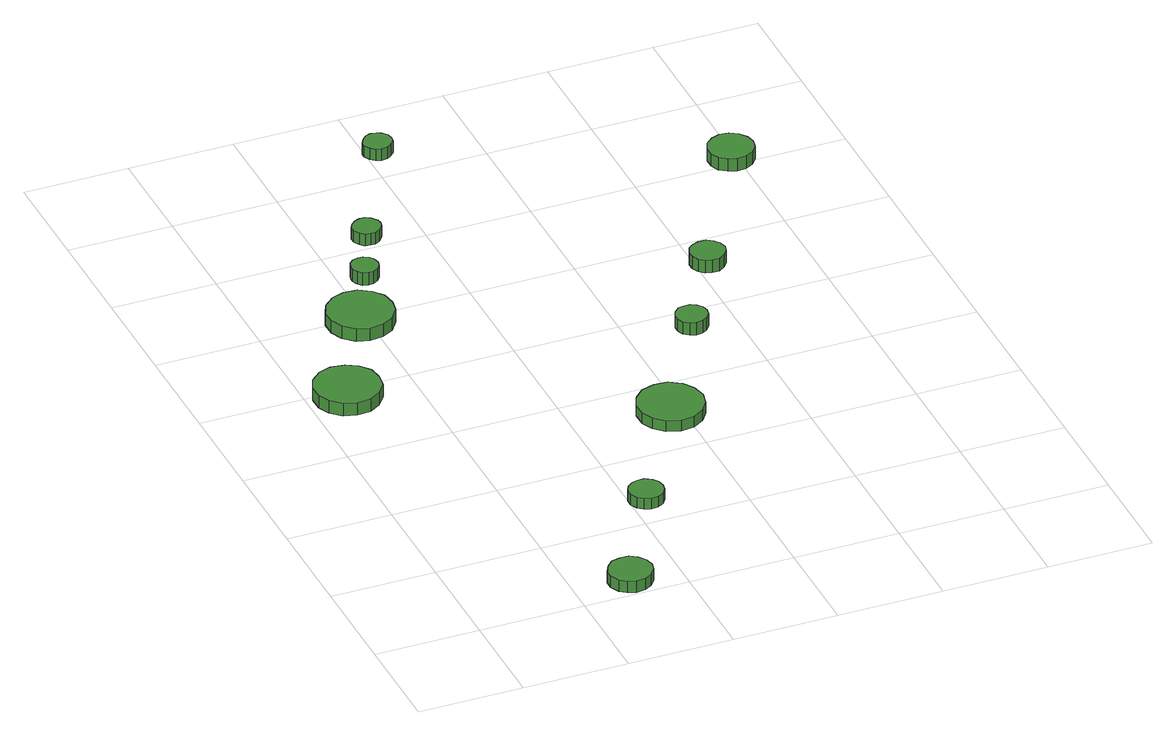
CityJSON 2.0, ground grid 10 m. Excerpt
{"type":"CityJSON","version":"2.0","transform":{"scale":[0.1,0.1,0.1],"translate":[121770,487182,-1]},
"CityObjects":{
"tree1":{"type":"SolitaryVegetationObject","attributes":{"function":"something"},"geometry":[{"type":"MultiSurface","lod":"1","boundaries":[[[0,1,2,3,4,5,6,7,8,9,10,11,12,13,14]],[[15,16,17,18,19,20,21,22,23,24,25,26,27,28,29]],[[0,29,28,1]],[[1,28,27,2]],[[2,27,26,3]],[[3,26,25,4]],[[4,25,24,5]],[[5,24,23,6]],[[6,23,22,7]],[[7,22,21,8]],[[8,21,20,9]],[[9,20,19,10]],[[10,19,18,11]],[[11,18,17,12]],[[12,17,16,13]],[[13,16,15,14]],[[14,15,29,0]]]}]},
"tree2":{"type":"SolitaryVegetationObject","attributes":{"function":"something"},"geometry":[{"type":"MultiSurface","lod":"1","boundaries":[[[30,31,32,33,34,35,36,37,38,39,40,41,42,43,44]],[[45,46,47,48,49,50,51,52,53,54,55,56,57,58,59]],[[30,59,58,31]],[[31,58,57,32]],[[32,57,56,33]],[[33,56,55,34]],[[34,55,54,35]],[[35,54,53,36]],[[36,53,52,37]],[[37,52,51,38]],[[38,51,50,39]],[[39,50,49,40]],[[40,49,48,41]],[[41,48,47,42]],[[42,47,46,43]],[[43,46,45,44]],[[44,45,59,30]]]}]},
"tree3":{"type":"SolitaryVegetationObject","attributes":{"function":"something"},"geometry":[{"type":"MultiSurface","lod":"1","boundaries":[[[60,61,62,63,64,65,66,67,68,69,70,71,72,73,74]],[[75,76,77,78,79,80,81,82,83,84,85,86,87,88,89]],[[60,89,88,61]],[[61,88,87,62]],[[62,87,86,63]],[[63,86,85,64]],[[64,85,84,65]],[[65,84,83,66]],[[66,83,82,67]],[[67,82,81,68]],[[68,81,80,69]],[[69,80,79,70]],[[70,79,78,71]],[[71,78,77,72]],[[72,77,76,73]],[[73,76,75,74]],[[74,75,89,60]]]}]},
"tree4":{"type":"SolitaryVegetationObject","attributes":{"function":"something"},"geometry":[{"type":"MultiSurface","lod":"1","boundaries":[[[90,91,92,93,94,95,96,97,98,99,100,101,102,103,104]],[[105,106,107,108,109,110,111,112,113,114,115,116,117,118,119]],[[90,119,118,91]],[[91,118,117,92]],[[92,117,116,93]],[[93,116,115,94]],[[94,115,114,95]],[[95,114,113,96]],[[96,113,112,97]],[[97,112,111,98]],[[98,111,110,99]],[[99,110,109,100]],[[100,109,108,101]],[[101,108,107,102]],[[102,107,106,103]],[[103,106,105,104]],[[104,105,119,90]]]}]},
"tree5":{"type":"SolitaryVegetationObject","attributes":{"function":"something"},"geometry":[{"type":"MultiSurface","lod":"1","boundaries":[[[120,121,122,123,124,125,126,127,128,129,130,131,132,133,134]],[[135,136,137,138,139,140,141,142,143,144,145,146,147,148,149]],[[120,149,148,121]],[[121,148,147,122]],[[122,147,146,123]],[[123,146,145,124]],[[124,145,144,125]],[[125,144,143,126]],[[126,143,142,127]],[[127,142,141,128]],[[128,141,140,129]],[[129,140,139,130]],[[130,139,138,131]],[[131,138,137,132]],[[132,137,136,133]],[[133,136,135,134]],[[134,135,149,120]]]}]},
"tree6":{"type":"SolitaryVegetationObject","attributes":{"function":"something"},"geometry":[{"type":"MultiSurface","lod":"1","boundaries":[[[150,151,152,153,154,155,156,157,158,159,160,161,162,163,164]],[[165,166,167,168,169,170,171,172,173,174,175,176,177,178,179]],[[150,179,178,151]],[[151,178,177,152]],[[152,177,176,153]],[[153,176,175,154]],[[154,175,174,155]],[[155,174,173,156]],[[156,173,172,157]],[[157,172,171,158]],[[158,171,170,159]],[[159,170,169,160]],[[160,169,168,161]],[[161,168,167,162]],[[162,167,166,163]],[[163,166,165,164]],[[164,165,179,150]]]}]},
"tree7":{"type":"SolitaryVegetationObject","attributes":{"function":"something"},"geometry":[{"type":"MultiSurface","lod":"1","boundaries":[[[180,181,182,183,184,185,186,187,188,189,190,191,192,193,194]],[[195,196,197,198,199,200,201,202,203,204,205,206,207,208,209]],[[180,209,208,181]],[[181,208,207,182]],[[182,207,206,183]],[[183,206,205,184]],[[184,205,204,185]],[[185,204,203,186]],[[186,203,202,187]],[[187,202,201,188]],[[188,201,200,189]],[[189,200,199,190]],[[190,199,198,191]],[[191,198,197,192]],[[192,197,196,193]],[[193,196,195,194]],[[194,195,209,180]]]}]},
"tree8":{"type":"SolitaryVegetationObject","attributes":{"function":"something"},"geometry":[{"type":"MultiSurface","lod":"1","boundaries":[[[210,211,212,213,214,215,216,217,218,219,220,221,222,223,224]],[[225,226,227,228,229,230,231,232,233,234,235,236,237,238,239]],[[210,239,238,211]],[[211,238,237,212]],[[212,237,236,213]],[[213,236,235,214]],[[214,235,234,215]],[[215,234,233,216]],[[216,233,232,217]],[[217,232,231,218]],[[218,231,230,219]],[[219,230,229,220]],[[220,229,228,221]],[[221,228,227,222]],[[222,227,226,223]],[[223,226,225,224]],[[224,225,239,210]]]}]},
"tree9":{"type":"SolitaryVegetationObject","attributes":{"function":"something"},"geometry":[{"type":"MultiSurface","lod":"1","boundaries":[[[240,241,242,243,244,245,246,247,248,249,250,251,252,253,254]],[[255,256,257,258,259,260,261,262,263,264,265,266,267,268,269]],[[240,269,268,241]],[[241,268,267,242]],[[242,267,266,243]],[[243,266,265,244]],[[244,265,264,245]],[[245,264,263,246]],[[246,263,262,247]],[[247,262,261,248]],[[248,261,260,249]],[[249,260,259,250]],[[250,259,258,251]],[[251,258,257,252]],[[252,257,256,253]],[[253,256,255,254]],[[254,255,269,240]]]}]},
"tree10":{"type":"SolitaryVegetationObject","attributes":{"function":"something"},"geometry":[{"type":"MultiSurface","lod":"1","boundaries":[[[270,271,272,273,274,275,276,277,278,279,280,281,282,283,284]],[[285,286,287,288,289,290,291,292,293,294,295,296,297,298,299]],[[270,299,298,271]],[[271,298,297,272]],[[272,297,296,273]],[[273,296,295,274]],[[274,295,294,275]],[[275,294,293,276]],[[276,293,292,277]],[[277,292,291,278]],[[278,291,290,279]],[[279,290,289,280]],[[280,289,288,281]],[[281,288,287,282]],[[282,287,286,283]],[[283,286,285,284]],[[284,285,299,270]]]}]},
"tree11":{"type":"SolitaryVegetationObject","attributes":{"function":"something"},"geometry":[{"type":"MultiSurface","lod":"1","boundaries":[[[300,301,302,303,304,305,306,307,308,309,310,311,312,313,314]],[[315,316,317,318,319,320,321,322,323,324,325,326,327,328,329]],[[300,329,328,301]],[[301,328,327,302]],[[302,327,326,303]],[[303,326,325,304]],[[304,325,324,305]],[[305,324,323,306]],[[306,323,322,307]],[[307,322,321,308]],[[308,321,320,309]],[[309,320,319,310]],[[310,319,318,311]],[[311,318,317,312]],[[312,317,316,313]],[[313,316,315,314]],[[314,315,329,300]]]}]}
},
"vertices":[
[67,388,19],[65,401,19],[57,411,19],[46,417,19],[33,419,19],[21,415,19],[11,406,19],[6,394,19],[6,381,19],[11,370,19],[21,361,19],[33,357,19],[46,358,19],[57,365,19],[65,375,19],[65,375,6],[57,365,6],[46,358,6],[33,357,6],[21,361,6],[11,370,6],[6,381,6],[6,394,6],[11,406,6],[21,415,6],[33,419,6],[46,417,6],[57,411,6],[65,401,6],[67,388,6],
[174,22,17],[172,30,17],[167,37,17],[160,42,17],[151,42,17],[143,40,17],[137,34,17],[133,26,17],[133,18,17],[137,10,17],[143,5,17],[151,2,17],[160,3,17],[167,7,17],[172,14,17],[172,14,5],[167,7,5],[160,3,5],[151,2,5],[143,5,5],[137,10,5],[133,18,5],[133,26,5],[137,34,5],[143,40,5],[151,42,5],[160,42,5],[167,37,5],[172,30,5],[174,22,5],
[123,492,20],[121,505,20],[113,515,20],[102,522,20],[89,523,20],[77,519,20],[67,510,20],[62,499,20],[62,486,20],[67,474,20],[77,465,20],[89,461,20],[102,463,20],[113,469,20],[121,480,20],[121,480,7],[113,469,7],[102,463,7],[89,461,7],[77,465,7],[67,474,7],[62,486,7],[62,499,7],[67,510,7],[77,519,7],[89,523,7],[102,522,7],[113,515,7],[121,505,7],[123,492,7],
[232,136,16],[231,143,16],[227,148,16],[221,152,16],[214,152,16],[208,150,16],[203,146,16],[200,140,16],[200,133,16],[203,127,16],[208,123,16],[214,120,16],[221,121,16],[227,124,16],[231,130,16],[231,130,5],[227,124,5],[221,121,5],[214,120,5],[208,123,5],[203,127,5],[200,133,5],[200,140,5],[203,146,5],[208,150,5],[214,152,5],[221,152,5],[227,148,5],[231,143,5],[232,136,5],
[136,556,20],[135,562,20],[132,566,20],[127,569,20],[122,569,20],[117,568,20],[113,564,20],[111,559,20],[111,554,20],[113,549,20],[117,545,20],[122,544,20],[127,544,20],[132,547,20],[135,551,20],[135,551,7],[132,547,7],[127,544,7],[122,544,7],[117,545,7],[113,549,7],[111,554,7],[111,559,7],[113,564,7],[117,568,7],[122,569,7],[127,569,7],[132,566,7],[135,562,7],[136,556,7],
[162,612,21],[161,617,21],[157,622,21],[152,625,21],[147,625,21],[142,623,21],[138,620,21],[135,615,21],[135,609,21],[138,604,21],[142,600,21],[147,599,21],[152,599,21],[157,602,21],[161,607,21],[161,607,9],[157,602,9],[152,599,9],[147,599,9],[142,600,9],[138,604,9],[135,609,9],[135,615,9],[138,620,9],[142,623,9],[147,625,9],[152,625,9],[157,622,9],[161,617,9],[162,612,9],
[320,255,17],[317,268,17],[310,278,17],[299,285,17],[286,286,17],[273,282,17],[264,273,17],[259,261,17],[259,248,17],[264,237,17],[273,228,17],[286,224,17],[299,225,17],[310,232,17],[317,242,17],[317,242,6],[310,232,6],[299,225,6],[286,224,6],[273,228,6],[264,237,6],[259,248,6],[259,261,6],[264,273,6],[273,282,6],[286,286,6],[299,285,6],[310,278,6],[317,268,6],[320,255,6],
[222,731,23],[221,736,23],[217,741,23],[213,743,23],[207,744,23],[202,742,23],[198,738,23],[195,733,23],[195,728,23],[198,723,23],[202,719,23],[207,717,23],[213,718,23],[217,721,23],[221,725,23],[221,725,11],[217,721,11],[213,718,11],[207,717,11],[202,719,11],[198,723,11],[195,728,11],[195,733,11],[198,738,11],[202,742,11],[207,744,11],[213,743,11],[217,741,11],[221,736,11],[222,731,11],
[374,375,19],[373,381,19],[369,386,19],[364,389,19],[358,389,19],[352,388,19],[347,383,19],[345,378,19],[345,372,19],[347,366,19],[352,362,19],[358,360,19],[364,361,19],[369,364,19],[373,369,19],[373,369,6],[369,364,6],[364,361,6],[358,360,6],[352,362,6],[347,366,6],[345,372,6],[345,378,6],[347,383,6],[352,388,6],[358,389,6],[364,389,6],[369,386,6],[373,381,6],[374,375,6],
[427,460,21],[425,467,21],[421,472,21],[415,476,21],[408,476,21],[402,474,21],[397,470,21],[394,463,21],[394,457,21],[397,450,21],[402,446,21],[408,444,21],[415,444,21],[421,448,21],[425,453,21],[425,453,8],[421,448,8],[415,444,8],[408,444,8],[402,446,8],[397,450,8],[394,457,8],[394,463,8],[397,470,8],[402,474,8],[408,476,8],[415,476,8],[421,472,8],[425,467,8],[427,460,8],
[513,602,24],[511,610,24],[506,617,24],[498,622,24],[489,623,24],[481,620,24],[474,614,24],[471,606,24],[471,597,24],[474,589,24],[481,584,24],[489,581,24],[498,582,24],[506,586,24],[511,593,24],[511,593,11],[506,586,11],[498,582,11],[489,581,11],[481,584,11],[474,589,11],[471,597,11],[471,606,11],[474,614,11],[481,620,11],[489,623,11],[498,622,11],[506,617,11],[511,610,11],[513,602,11]
]}
